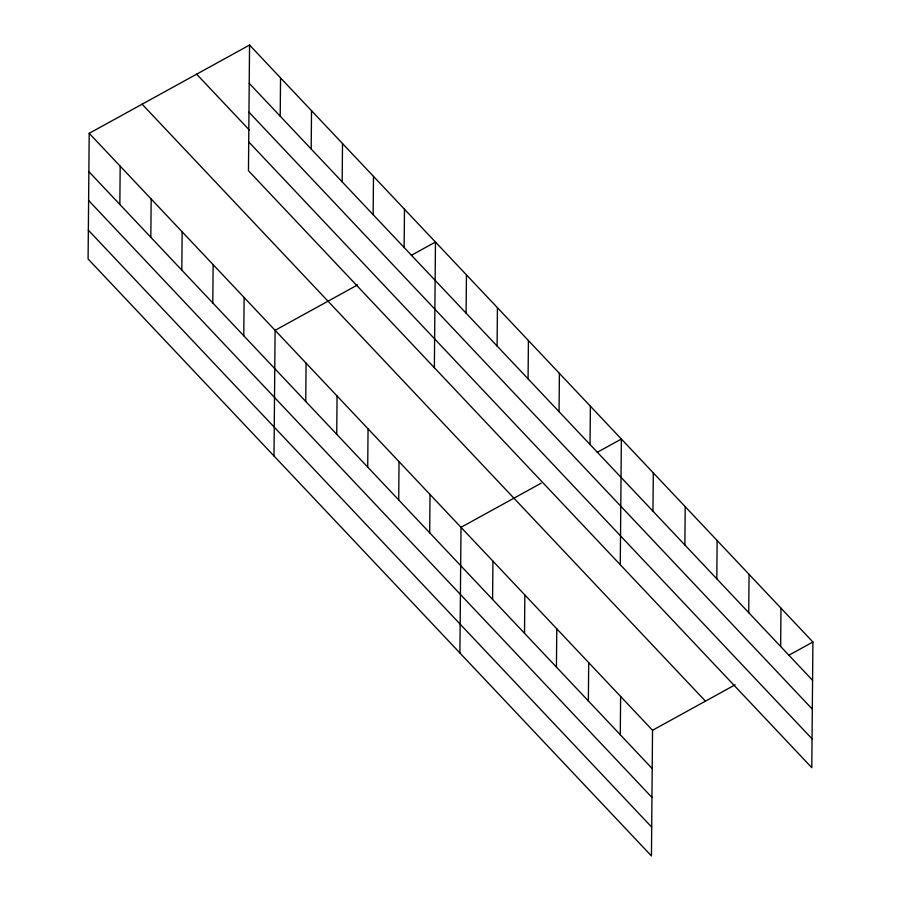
<?xml version="1.0" encoding="UTF-8"?>
<svg xmlns="http://www.w3.org/2000/svg" width="901" height="901" viewBox="0 0 901 901"><rect width="100%" height="100%" fill="white"/><g stroke="black" fill="none" stroke-linecap="round" stroke-linejoin="round"><path stroke-width="1.35" d="M89.199 133.325L88.095 258.992L651.446 855.95L652.538 730.283L89.199 133.325L249.554 45.05L812.905 642.008L811.801 767.675L248.462 170.717L249.554 45.05M119.844 204.459L120.182 166.156M150.827 237.29L151.165 198.986M181.811 270.131L182.148 231.827M212.794 302.961L213.132 264.657M243.777 335.791L244.115 297.488M274.005 455.985L275.098 330.318L357.652 284.885M280.211 116.184L280.538 77.88M305.743 401.463L306.081 363.159M311.194 149.025L311.521 110.71M336.737 434.293L337.064 395.99M342.177 181.856L342.504 143.552M367.721 467.123L368.047 428.82M373.16 214.686L373.487 176.382M398.704 499.954L399.03 461.65M404.144 247.516L404.481 209.212M429.687 532.795L430.014 494.491M434.361 367.709L435.465 242.042L411.408 255.287M459.904 652.988L461.008 527.322L541.186 483.184M466.11 313.188L466.448 274.884M492.588 599.447L492.926 561.143M497.093 346.018L497.431 307.714M524.517 633.279L524.844 594.975M528.076 378.848L528.414 340.544M556.435 667.112L556.773 628.808M559.059 411.678L559.397 373.374M590.042 444.52L590.38 406.216M588.364 700.933L588.691 662.629M620.271 564.713L621.363 439.046L597.307 452.291M620.282 734.765L620.62 696.462M652.955 511.171L653.293 472.867M684.873 545.004L685.21 506.7M716.802 578.836L717.128 540.532M748.72 612.657L749.058 574.354M780.649 646.49L780.976 608.186M652.538 730.283L735.092 684.839M788.848 655.252L812.905 642.008M249.217 83.354L812.567 680.311M248.969 112.186L812.319 709.143M196.632 74.175L249.217 129.902M248.71 141.885L812.06 738.843M142.11 104.189L705.46 701.158M88.861 171.629L652.211 768.587M88.613 200.461L651.952 797.419M88.343 230.16L651.693 827.118"/></g></svg>
